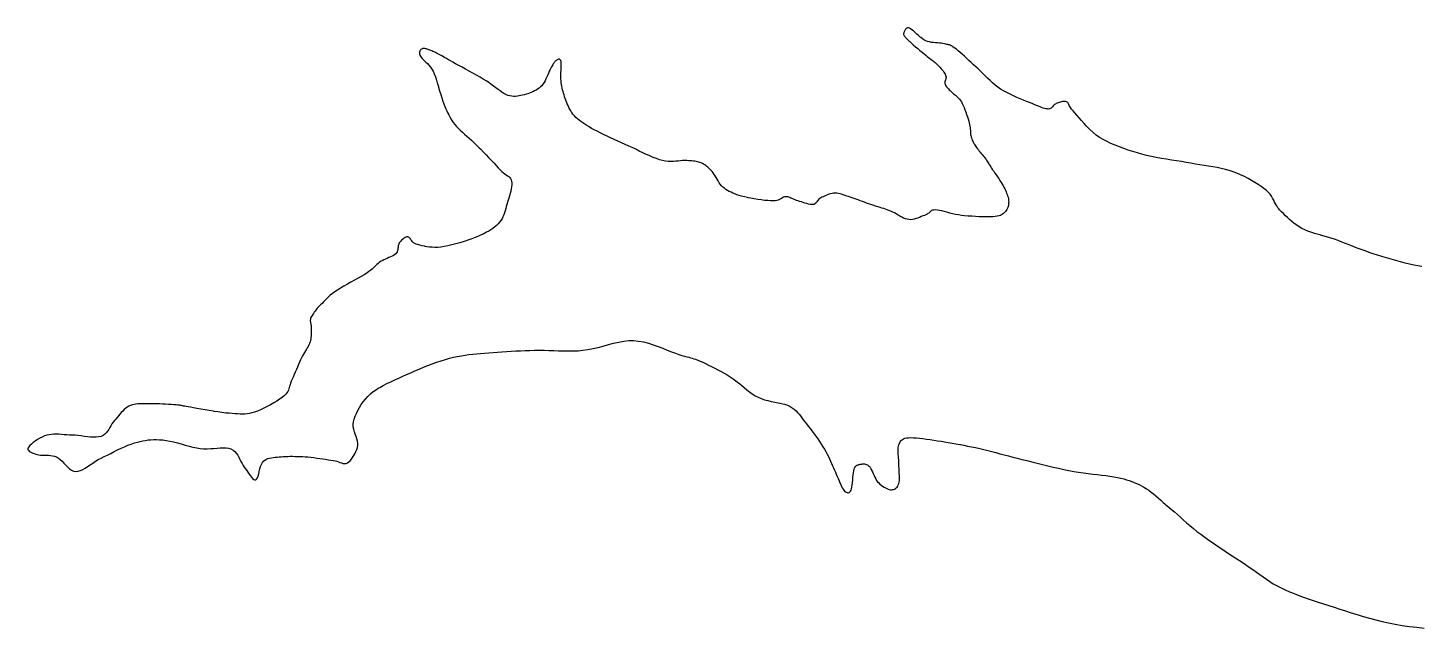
# Model space of a CAD drawing. Header units: inches. Extents: x 1341578 to 1502124, y 557203 to 748561.
# Drawn here: x 1488131 to 1488873, y 631634 to 631954 of the extents above; entities that cross this region are included whole.
import ezdxf

# ---------------------------------------------------------------- set-up
doc = ezdxf.new("R2010")
doc.units = ezdxf.units.IN
doc.header["$MEASUREMENT"] = 0
doc.layers.add('Zipcode', color=7, linetype='Continuous')

msp = doc.modelspace()

# ---------------------------------------------------------------- linework, layer by layer
at = {"layer": 'Zipcode'}
msp.add_lwpolyline([(1488873.48, 631826.52), (1488871.39, 631826.82), (1488869.21, 631827.25), (1488866.91, 631827.76), (1488864.53, 631828.33), (1488862.08, 631828.96), (1488859.61, 631829.63), (1488857.12, 631830.34), (1488854.65, 631831.07), (1488852.22, 631831.8), (1488849.85, 631832.53), (1488847.58, 631833.25), (1488845.37, 631833.98), (1488843.2, 631834.75), (1488841.06, 631835.53), (1488838.95, 631836.34), (1488836.88, 631837.14), (1488834.83, 631837.95), (1488832.82, 631838.75), (1488830.84, 631839.52), (1488828.89, 631840.26), (1488826.98, 631840.96), (1488825.09, 631841.6), (1488823.2, 631842.17), (1488821.36, 631842.71), (1488819.53, 631843.21), (1488819.22, 631843.3), (1488817.74, 631843.71), (1488816.3, 631844.13), (1488816, 631844.22), (1488814.3, 631844.76), (1488812.67, 631845.35), (1488811.1, 631846.01), (1488809.6, 631846.74), (1488808.16, 631847.57), (1488806.78, 631848.46), (1488805.47, 631849.42), (1488804.21, 631850.42), (1488802.99, 631851.44), (1488801.84, 631852.5), (1488800.73, 631853.56), (1488799.67, 631854.63), (1488798.65, 631855.68), (1488797.69, 631856.71), (1488797.28, 631857.19), (1488796.78, 631857.8), (1488796.13, 631858.75), (1488795.54, 631859.79), (1488795.02, 631860.82), (1488794.51, 631861.86), (1488793.97, 631862.89), (1488793.35, 631863.93), (1488792.62, 631864.96), (1488791.72, 631865.98), (1488790.6, 631867), (1488789.28, 631868.04), (1488787.81, 631869.11), (1488786.22, 631870.19), (1488784.52, 631871.27), (1488782.72, 631872.35), (1488780.84, 631873.39), (1488778.9, 631874.39), (1488776.91, 631875.33), (1488774.91, 631876.2), (1488772.9, 631876.96), (1488770.86, 631877.64), (1488768.76, 631878.21), (1488766.61, 631878.71), (1488764.41, 631879.14), (1488762.16, 631879.54), (1488759.86, 631879.91), (1488757.54, 631880.27), (1488755.18, 631880.63), (1488752.78, 631881.02), (1488750.37, 631881.46), (1488747.89, 631881.91), (1488745.33, 631882.33), (1488742.7, 631882.75), (1488740.03, 631883.16), (1488737.34, 631883.58), (1488734.64, 631884.04), (1488731.97, 631884.52), (1488729.35, 631885.04), (1488726.78, 631885.62), (1488724.3, 631886.27), (1488721.87, 631886.98), (1488719.43, 631887.72), (1488717.02, 631888.5), (1488714.64, 631889.33), (1488712.3, 631890.19), (1488710.01, 631891.1), (1488707.81, 631892.06), (1488705.69, 631893.08), (1488703.67, 631894.14), (1488701.77, 631895.27), (1488699.97, 631896.52), (1488698.24, 631897.92), (1488696.57, 631899.43), (1488694.99, 631901.01), (1488694.71, 631901.31), (1488693.5, 631902.61), (1488692.1, 631904.18), (1488690.81, 631905.7), (1488689.62, 631907.1), (1488688.56, 631908.36), (1488687.6, 631909.42), (1488686.85, 631910.3), (1488686.24, 631911.1), (1488685.83, 631911.74), (1488685.52, 631912.3), (1488685.29, 631912.78), (1488685.11, 631913.18), (1488684.94, 631913.52), (1488684.73, 631913.8), (1488684.45, 631914.04), (1488684.06, 631914.24), (1488683.59, 631914.39), (1488683.07, 631914.45), (1488682.53, 631914.45), (1488681.95, 631914.37), (1488681.37, 631914.24), (1488680.78, 631914.08), (1488680.2, 631913.89), (1488679.63, 631913.69), (1488679.1, 631913.48), (1488678.59, 631913.28), (1488678.15, 631913.04), (1488677.75, 631912.73), (1488677.39, 631912.37), (1488677.04, 631911.98), (1488676.71, 631911.59), (1488676.53, 631911.4), (1488676.34, 631911.22), (1488675.96, 631910.89), (1488675.42, 631910.58), (1488675, 631910.45), (1488674.41, 631910.38), (1488673.76, 631910.41), (1488673.09, 631910.51), (1488672.39, 631910.67), (1488671.7, 631910.87), (1488670.85, 631911.16), (1488670, 631911.49), (1488669.09, 631911.85), (1488668.04, 631912.29), (1488666.94, 631912.76), (1488665.72, 631913.27), (1488664.36, 631913.83), (1488662.84, 631914.44), (1488661.18, 631915.1), (1488659.44, 631915.81), (1488657.64, 631916.57), (1488655.81, 631917.37), (1488654, 631918.21), (1488652.23, 631919.1), (1488650.55, 631920.02), (1488648.98, 631920.99), (1488647.51, 631922.01), (1488646.09, 631923.13), (1488644.71, 631924.3), (1488643.36, 631925.53), (1488642.05, 631926.8), (1488640.76, 631928.06), (1488639.49, 631929.32), (1488638.24, 631930.56), (1488637.01, 631931.76), (1488635.79, 631932.89), (1488634.56, 631933.99), (1488633.32, 631935.13), (1488632.08, 631936.26), (1488630.86, 631937.38), (1488629.67, 631938.47), (1488628.52, 631939.52), (1488627.41, 631940.49), (1488626.37, 631941.38), (1488625.4, 631942.18), (1488624.51, 631942.85), (1488623.76, 631943.4), (1488623.13, 631943.8), (1488622.59, 631944.11), (1488622.13, 631944.34), (1488621.7, 631944.5), (1488621.28, 631944.62), (1488620.84, 631944.72), (1488620.34, 631944.82), (1488619.75, 631944.94), (1488619.05, 631945.1), (1488618.22, 631945.26), (1488617.32, 631945.38), (1488616.34, 631945.47), (1488615.32, 631945.54), (1488614.26, 631945.63), (1488613.18, 631945.72), (1488612.11, 631945.86), (1488611.05, 631946.07), (1488610.03, 631946.34), (1488609.07, 631946.7), (1488608.12, 631947.21), (1488607.16, 631947.87), (1488606.51, 631948.38), (1488606.19, 631948.63), (1488605.22, 631949.47), (1488604.28, 631950.32), (1488603.37, 631951.16), (1488602.52, 631951.93), (1488601.73, 631952.6), (1488601, 631953.13), (1488600.37, 631953.46), (1488599.84, 631953.6), (1488599.36, 631953.6), (1488598.95, 631953.47), (1488598.6, 631953.25), (1488598.31, 631952.95), (1488598.06, 631952.61), (1488597.86, 631952.24), (1488597.7, 631951.86), (1488597.57, 631951.51), (1488597.48, 631951.2), (1488597.37, 631950.83), (1488597.28, 631950.38), (1488597.3, 631950.01), (1488597.41, 631949.74), (1488597.59, 631949.4), (1488597.87, 631949.01), (1488598.04, 631948.8), (1488598.26, 631948.55), (1488598.77, 631947.99), (1488599.46, 631947.3), (1488600.32, 631946.49), (1488600.52, 631946.31), (1488601.33, 631945.58), (1488602.45, 631944.6), (1488603.62, 631943.58), (1488604.82, 631942.56), (1488606.01, 631941.56), (1488607.14, 631940.61), (1488608.17, 631939.74), (1488609.07, 631938.98), (1488609.86, 631938.34), (1488610.59, 631937.76), (1488611.26, 631937.26), (1488611.9, 631936.8), (1488612.5, 631936.37), (1488613.06, 631935.95), (1488613.61, 631935.55), (1488614.13, 631935.12), (1488614.66, 631934.66), (1488615.19, 631934.16), (1488615.73, 631933.61), (1488616.27, 631933.05), (1488616.82, 631932.47), (1488617.34, 631931.86), (1488617.84, 631931.26), (1488618.32, 631930.66), (1488618.75, 631930.07), (1488619.13, 631929.48), (1488619.45, 631928.91), (1488619.7, 631928.37), (1488619.84, 631927.84), (1488619.88, 631927.33), (1488619.84, 631926.83), (1488619.74, 631926.34), (1488619.6, 631925.85), (1488619.46, 631925.38), (1488619.34, 631924.91), (1488619.28, 631924.45), (1488619.28, 631923.99), (1488619.38, 631923.54), (1488619.57, 631923.1), (1488619.82, 631922.68), (1488620.11, 631922.27), (1488620.44, 631921.87), (1488620.8, 631921.47), (1488621.2, 631921.07), (1488621.62, 631920.66), (1488622.05, 631920.25), (1488622.49, 631919.82), (1488622.92, 631919.36), (1488623.38, 631918.91), (1488623.87, 631918.49), (1488624.38, 631918.08), (1488624.91, 631917.67), (1488625.11, 631917.51), (1488625.45, 631917.22), (1488626.01, 631916.76), (1488626.55, 631916.24), (1488627.08, 631915.65), (1488627.59, 631914.98), (1488628.07, 631914.22), (1488628.55, 631913.32), (1488629.03, 631912.3), (1488629.5, 631911.17), (1488629.97, 631909.97), (1488630.23, 631909.26), (1488630.43, 631908.72), (1488630.86, 631907.47), (1488631.27, 631906.24), (1488631.65, 631905.06), (1488631.98, 631903.95), (1488632.26, 631902.95), (1488632.48, 631902.05), (1488632.63, 631901.19), (1488632.74, 631900.38), (1488632.8, 631899.71), (1488632.85, 631898.87), (1488632.88, 631898.17), (1488632.92, 631897.49), (1488632.99, 631896.83), (1488633.09, 631896.18), (1488633.23, 631895.56), (1488633.42, 631894.95), (1488633.61, 631894.39), (1488633.82, 631893.87), (1488634.04, 631893.38), (1488634.28, 631892.9), (1488634.54, 631892.43), (1488634.82, 631891.95), (1488635.13, 631891.47), (1488635.46, 631890.95), (1488635.81, 631890.41), (1488636.21, 631889.83), (1488636.65, 631889.24), (1488637.13, 631888.62), (1488637.64, 631888), (1488638.17, 631887.37), (1488638.69, 631886.74), (1488639.21, 631886.12), (1488639.72, 631885.5), (1488640.2, 631884.89), (1488640.64, 631884.29), (1488641.03, 631883.73), (1488641.39, 631883.23), (1488641.71, 631882.73), (1488642.03, 631882.25), (1488642.33, 631881.77), (1488642.64, 631881.26), (1488642.97, 631880.73), (1488643.33, 631880.16), (1488643.73, 631879.53), (1488644.13, 631878.91), (1488644.71, 631878.04), (1488645.29, 631877.18), (1488645.93, 631876.25), (1488646.6, 631875.28), (1488647.28, 631874.29), (1488647.96, 631873.28), (1488648.62, 631872.28), (1488649.24, 631871.31), (1488649.81, 631870.37), (1488650.3, 631869.5), (1488650.74, 631868.68), (1488651.15, 631867.87), (1488651.54, 631867.09), (1488651.89, 631866.33), (1488652.21, 631865.58), (1488652.5, 631864.85), (1488652.74, 631864.14), (1488652.94, 631863.44), (1488653.1, 631862.76), (1488653.2, 631862.1), (1488653.26, 631861.44), (1488653.28, 631860.8), (1488653.27, 631860.17), (1488653.21, 631859.54), (1488653.1, 631858.94), (1488652.96, 631858.37), (1488652.77, 631857.83), (1488652.53, 631857.27), (1488652.28, 631856.82), (1488651.92, 631856.31), (1488651.58, 631855.87), (1488651.25, 631855.44), (1488650.9, 631855.03), (1488650.51, 631854.65), (1488650.07, 631854.29), (1488649.54, 631853.98), (1488648.9, 631853.69), (1488648.14, 631853.44), (1488647.22, 631853.24), (1488646.13, 631853.08), (1488644.8, 631852.98), (1488643.24, 631852.93), (1488641.49, 631852.92), (1488639.6, 631852.96), (1488637.62, 631853.02), (1488635.6, 631853.12), (1488633.59, 631853.25), (1488631.64, 631853.38), (1488629.8, 631853.55), (1488628.11, 631853.72), (1488626.52, 631853.94), (1488624.93, 631854.24), (1488623.38, 631854.6), (1488621.86, 631854.97), (1488620.38, 631855.37), (1488618.98, 631855.74), (1488617.65, 631856.07), (1488616.41, 631856.35), (1488615.28, 631856.53), (1488614.27, 631856.61), (1488613.42, 631856.57), (1488612.75, 631856.44), (1488612.21, 631856.23), (1488611.77, 631855.97), (1488611.39, 631855.66), (1488611.04, 631855.33), (1488610.68, 631854.97), (1488610.26, 631854.63), (1488609.76, 631854.31), (1488609.12, 631854.03), (1488608.38, 631853.74), (1488607.57, 631853.4), (1488606.73, 631853.04), (1488605.82, 631852.66), (1488605.57, 631852.56), (1488604.9, 631852.3), (1488603.95, 631851.98), (1488602.99, 631851.7), (1488602.01, 631851.52), (1488601.05, 631851.42), (1488600.12, 631851.45), (1488599.18, 631851.62), (1488598.22, 631851.92), (1488597.26, 631852.32), (1488596.3, 631852.81), (1488595.33, 631853.34), (1488594.35, 631853.9), (1488593.37, 631854.48), (1488592.4, 631855.02), (1488591.51, 631855.48), (1488590.45, 631855.95), (1488589.49, 631856.32), (1488588.55, 631856.67), (1488587.6, 631856.99), (1488586.66, 631857.3), (1488585.71, 631857.6), (1488584.76, 631857.89), (1488583.79, 631858.19), (1488582.81, 631858.5), (1488581.82, 631858.83), (1488581.57, 631858.9), (1488580.8, 631859.17), (1488579.75, 631859.53), (1488578.66, 631859.92), (1488577.55, 631860.31), (1488576.43, 631860.72), (1488575.29, 631861.13), (1488574.16, 631861.54), (1488573.04, 631861.93), (1488571.95, 631862.32), (1488570.88, 631862.69), (1488569.86, 631863.02), (1488568.88, 631863.35), (1488567.91, 631863.7), (1488566.97, 631864.04), (1488566.06, 631864.39), (1488565.15, 631864.71), (1488564.27, 631865), (1488563.39, 631865.23), (1488562.54, 631865.42), (1488561.68, 631865.54), (1488560.85, 631865.59), (1488560, 631865.54), (1488559.16, 631865.42), (1488558.33, 631865.23), (1488557.5, 631864.98), (1488556.68, 631864.68), (1488555.89, 631864.36), (1488555.14, 631864.02), (1488554.43, 631863.67), (1488553.75, 631863.33), (1488553.12, 631863.01), (1488552.58, 631862.67), (1488552.14, 631862.27), (1488551.75, 631861.83), (1488551.41, 631861.39), (1488551.06, 631860.88), (1488550.77, 631860.51), (1488550.42, 631860.14), (1488550.01, 631859.82), (1488549.54, 631859.59), (1488548.95, 631859.47), (1488548.25, 631859.46), (1488547.45, 631859.55), (1488546.58, 631859.73), (1488545.66, 631859.96), (1488544.7, 631860.25), (1488543.74, 631860.56), (1488542.79, 631860.89), (1488541.88, 631861.19), (1488541.03, 631861.48), (1488540.26, 631861.71), (1488539.56, 631861.94), (1488538.92, 631862.19), (1488538.33, 631862.45), (1488537.78, 631862.71), (1488537.27, 631862.95), (1488536.71, 631863.19), (1488536.18, 631863.38), (1488535.64, 631863.53), (1488535.06, 631863.62), (1488534.47, 631863.64), (1488533.87, 631863.56), (1488533.33, 631863.38), (1488532.82, 631863.12), (1488532.25, 631862.77), (1488531.77, 631862.48), (1488531.17, 631862.14), (1488530.5, 631861.84), (1488529.71, 631861.6), (1488528.79, 631861.44), (1488527.71, 631861.39), (1488526.4, 631861.44), (1488524.89, 631861.56), (1488523.21, 631861.73), (1488521.4, 631861.96), (1488519.54, 631862.23), (1488517.66, 631862.53), (1488515.81, 631862.87), (1488514.4, 631863.14), (1488514.04, 631863.21), (1488512.42, 631863.58), (1488510.97, 631863.95), (1488509.68, 631864.33), (1488508.48, 631864.71), (1488507.35, 631865.12), (1488506.29, 631865.55), (1488505.3, 631866), (1488504.36, 631866.48), (1488503.46, 631866.99), (1488502.61, 631867.54), (1488501.79, 631868.14), (1488501, 631868.77), (1488500.24, 631869.48), (1488499.57, 631870.28), (1488498.94, 631871.14), (1488498.38, 631872.05), (1488497.84, 631872.98), (1488497.32, 631873.9), (1488496.8, 631874.8), (1488496.34, 631875.57), (1488495.75, 631876.44), (1488495.19, 631877.14), (1488494.63, 631877.75), (1488494.07, 631878.33), (1488493.52, 631878.87), (1488492.9, 631879.44), (1488492.42, 631879.83), (1488491.86, 631880.25), (1488491.28, 631880.64), (1488490.69, 631881), (1488490.06, 631881.34), (1488489.4, 631881.64), (1488488.73, 631881.9), (1488488.07, 631882.12), (1488487.39, 631882.3), (1488486.75, 631882.43), (1488485.98, 631882.56), (1488485.23, 631882.66), (1488484.44, 631882.73), (1488483.59, 631882.8), (1488482.76, 631882.85), (1488481.73, 631882.92), (1488480.62, 631882.93), (1488479.51, 631882.88), (1488478.36, 631882.77), (1488477.15, 631882.64), (1488475.88, 631882.52), (1488474.58, 631882.42), (1488473.21, 631882.39), (1488471.8, 631882.44), (1488470.33, 631882.6), (1488468.81, 631882.91), (1488467.22, 631883.37), (1488465.54, 631883.95), (1488463.79, 631884.63), (1488461.97, 631885.4), (1488460.77, 631885.95), (1488460.13, 631886.22), (1488458.27, 631887.1), (1488456.38, 631888), (1488454.49, 631888.9), (1488452.62, 631889.79), (1488450.78, 631890.62), (1488448.93, 631891.46), (1488447.01, 631892.32), (1488445.05, 631893.2), (1488443.09, 631894.09), (1488441.14, 631894.99), (1488439.23, 631895.88), (1488437.39, 631896.77), (1488435.62, 631897.64), (1488433.96, 631898.49), (1488432.44, 631899.31), (1488431.03, 631900.08), (1488429.72, 631900.83), (1488428.5, 631901.55), (1488427.35, 631902.26), (1488426.28, 631902.95), (1488425.28, 631903.66), (1488424.33, 631904.38), (1488423.45, 631905.12), (1488422.6, 631905.89), (1488421.81, 631906.7), (1488421.08, 631907.56), (1488420.43, 631908.44), (1488420.26, 631908.72), (1488419.85, 631909.35), (1488419.34, 631910.29), (1488418.88, 631911.24), (1488418.45, 631912.21), (1488418.06, 631913.17), (1488417.69, 631914.13), (1488417.33, 631915.08), (1488416.98, 631916.03), (1488416.64, 631916.95), (1488416.33, 631917.88), (1488416.04, 631918.8), (1488415.79, 631919.72), (1488415.55, 631920.64), (1488415.34, 631921.55), (1488415.16, 631922.49), (1488414.99, 631923.43), (1488414.84, 631924.39), (1488414.72, 631925.36), (1488414.65, 631926.39), (1488414.62, 631927.51), (1488414.64, 631928.68), (1488414.68, 631929.87), (1488414.74, 631931.05), (1488414.8, 631932.18), (1488414.83, 631933.25), (1488414.84, 631934.2), (1488414.81, 631935.01), (1488414.72, 631935.66), (1488414.56, 631936.14), (1488414.37, 631936.48), (1488414.15, 631936.71), (1488413.89, 631936.84), (1488413.61, 631936.88), (1488413.32, 631936.85), (1488413.02, 631936.76), (1488412.72, 631936.64), (1488412.43, 631936.47), (1488412.15, 631936.3), (1488411.88, 631936.1), (1488411.62, 631935.85), (1488411.36, 631935.56), (1488411.1, 631935.22), (1488410.83, 631934.83), (1488410.56, 631934.39), (1488410.27, 631933.91), (1488409.95, 631933.36), (1488409.62, 631932.76), (1488409.25, 631932.11), (1488408.86, 631931.36), (1488408.47, 631930.5), (1488408.06, 631929.54), (1488407.63, 631928.52), (1488407.18, 631927.47), (1488406.7, 631926.41), (1488406.2, 631925.38), (1488405.65, 631924.42), (1488405.06, 631923.54), (1488404.43, 631922.78), (1488403.74, 631922.11), (1488403, 631921.51), (1488402.22, 631920.95), (1488401.4, 631920.44), (1488400.55, 631919.98), (1488399.68, 631919.57), (1488398.78, 631919.18), (1488397.87, 631918.85), (1488396.97, 631918.53), (1488396.07, 631918.27), (1488395.16, 631918.01), (1488394.15, 631917.74), (1488393.33, 631917.53), (1488392.39, 631917.33), (1488391.55, 631917.2), (1488390.48, 631917.09), (1488389.49, 631917.08), (1488388.48, 631917.16), (1488387.46, 631917.33), (1488386.41, 631917.62), (1488385.35, 631918.05), (1488384.26, 631918.63), (1488383.27, 631919.25), (1488382.96, 631919.46), (1488382.21, 631920), (1488381.12, 631920.82), (1488379.99, 631921.68), (1488378.81, 631922.6), (1488377.56, 631923.51), (1488376.24, 631924.44), (1488374.82, 631925.34), (1488373.26, 631926.26), (1488371.53, 631927.27), (1488369.67, 631928.32), (1488367.75, 631929.41), (1488365.79, 631930.5), (1488363.85, 631931.58), (1488361.96, 631932.62), (1488360.18, 631933.6), (1488358.55, 631934.51), (1488357.12, 631935.3), (1488355.87, 631936.01), (1488354.75, 631936.64), (1488353.75, 631937.21), (1488352.84, 631937.72), (1488352.01, 631938.2), (1488351.24, 631938.63), (1488350.52, 631939.03), (1488349.81, 631939.41), (1488349.13, 631939.77), (1488348.43, 631940.13), (1488347.74, 631940.47), (1488347.09, 631940.78), (1488346.46, 631941.08), (1488345.88, 631941.33), (1488345.33, 631941.57), (1488344.81, 631941.78), (1488344.31, 631941.97), (1488343.84, 631942.13), (1488343.39, 631942.26), (1488342.96, 631942.38), (1488342.56, 631942.46), (1488342.17, 631942.53), (1488341.81, 631942.56), (1488341.49, 631942.59), (1488341.19, 631942.57), (1488340.91, 631942.53), (1488340.66, 631942.47), (1488340.34, 631942.29), (1488340.06, 631942.05), (1488339.89, 631941.84), (1488339.72, 631941.61), (1488339.55, 631941.36), (1488339.41, 631941.09), (1488339.29, 631940.76), (1488339.23, 631940.41), (1488339.23, 631940.01), (1488339.31, 631939.56), (1488339.48, 631939.06), (1488339.74, 631938.51), (1488340.14, 631937.93), (1488340.66, 631937.34), (1488341.28, 631936.72), (1488341.98, 631936.07), (1488342.74, 631935.36), (1488343.52, 631934.57), (1488344.32, 631933.71), (1488345.09, 631932.74), (1488345.84, 631931.67), (1488346.51, 631930.47), (1488347.12, 631929.08), (1488347.73, 631927.49), (1488348.31, 631925.74), (1488348.75, 631924.33), (1488348.9, 631923.89), (1488349.21, 631922.82), (1488349.47, 631921.97), (1488350.03, 631920.03), (1488350.59, 631918.13), (1488351.16, 631916.31), (1488351.73, 631914.62), (1488352.31, 631913.1), (1488352.86, 631911.74), (1488353.38, 631910.49), (1488353.87, 631909.33), (1488354.36, 631908.24), (1488354.86, 631907.2), (1488355.39, 631906.2), (1488355.96, 631905.22), (1488356.6, 631904.22), (1488357.3, 631903.21), (1488358.1, 631902.16), (1488359, 631901.1), (1488359.98, 631900.06), (1488361.03, 631899.04), (1488362.14, 631898.03), (1488363.29, 631897.02), (1488364.49, 631895.99), (1488365.71, 631894.93), (1488366.92, 631893.85), (1488367.94, 631892.92), (1488368.15, 631892.72), (1488369.37, 631891.54), (1488370.62, 631890.28), (1488371.12, 631889.78), (1488371.95, 631888.91), (1488373.35, 631887.45), (1488374.73, 631886), (1488376.13, 631884.51), (1488377.51, 631883.05), (1488378.83, 631881.64), (1488380.06, 631880.34), (1488381.23, 631879.1), (1488382.25, 631878.04), (1488383.17, 631877.15), (1488384.04, 631876.43), (1488384.85, 631875.83), (1488385.48, 631875.38), (1488386.25, 631874.85), (1488386.85, 631874.39), (1488387.36, 631873.91), (1488387.79, 631873.36), (1488388.13, 631872.71), (1488388.37, 631871.93), (1488388.48, 631871), (1488388.48, 631870.43), (1488388.48, 631870), (1488388.37, 631868.91), (1488388.16, 631867.77), (1488387.89, 631866.58), (1488387.56, 631865.37), (1488387.2, 631864.16), (1488386.83, 631862.96), (1488386.46, 631861.79), (1488386.12, 631860.67), (1488385.82, 631859.56), (1488385.52, 631858.44), (1488385.23, 631857.33), (1488384.93, 631856.21), (1488384.6, 631855.12), (1488384.21, 631854.03), (1488383.78, 631852.98), (1488383.27, 631851.95), (1488382.66, 631850.97), (1488381.94, 631850.04), (1488381.15, 631849.17), (1488380.29, 631848.33), (1488379.36, 631847.54), (1488378.37, 631846.77), (1488377.3, 631846.04), (1488376.19, 631845.35), (1488375.03, 631844.7), (1488373.6, 631843.96), (1488372.19, 631843.29), (1488370.69, 631842.63), (1488369.01, 631841.96), (1488367.15, 631841.25), (1488365.12, 631840.55), (1488363, 631839.84), (1488360.83, 631839.17), (1488358.65, 631838.54), (1488356.5, 631837.98), (1488354.44, 631837.5), (1488352.5, 631837.11), (1488350.74, 631836.83), (1488349.1, 631836.68), (1488347.53, 631836.65), (1488346.01, 631836.7), (1488344.56, 631836.83), (1488343.18, 631837.03), (1488342.25, 631837.21), (1488341.87, 631837.27), (1488340.65, 631837.56), (1488339.52, 631837.85), (1488338.48, 631838.15), (1488337.54, 631838.44), (1488336.74, 631838.76), (1488336.09, 631839.17), (1488335.56, 631839.65), (1488335.12, 631840.15), (1488334.75, 631840.67), (1488334.42, 631841.15), (1488334.12, 631841.59), (1488333.8, 631841.94), (1488333.44, 631842.19), (1488333.04, 631842.29), (1488332.58, 631842.27), (1488332.09, 631842.15), (1488331.61, 631841.93), (1488331.11, 631841.64), (1488330.63, 631841.29), (1488330.15, 631840.88), (1488329.69, 631840.45), (1488329.27, 631840), (1488328.88, 631839.53), (1488328.53, 631839.08), (1488328.27, 631838.59), (1488328.08, 631838.06), (1488327.96, 631837.48), (1488327.87, 631836.86), (1488327.79, 631836.24), (1488327.69, 631835.61), (1488327.55, 631834.98), (1488327.34, 631834.38), (1488327.03, 631833.81), (1488326.61, 631833.28), (1488326.05, 631832.81), (1488325.38, 631832.37), (1488324.63, 631831.96), (1488323.8, 631831.58), (1488322.92, 631831.21), (1488322.03, 631830.83), (1488321.12, 631830.44), (1488320.23, 631830.02), (1488319.37, 631829.58), (1488318.57, 631829.09), (1488317.84, 631828.57), (1488317.2, 631828.05), (1488316.6, 631827.52), (1488316.02, 631826.97), (1488315.43, 631826.4), (1488314.79, 631825.79), (1488314.08, 631825.15), (1488313.26, 631824.48), (1488312.3, 631823.75), (1488311.17, 631822.98), (1488309.82, 631822.13), (1488308.25, 631821.21), (1488306.52, 631820.22), (1488304.67, 631819.19), (1488302.76, 631818.15), (1488300.84, 631817.07), (1488298.97, 631816.01), (1488297.18, 631814.96), (1488295.55, 631813.95), (1488294.12, 631812.99), (1488292.87, 631812.07), (1488291.76, 631811.17), (1488290.75, 631810.28), (1488289.83, 631809.42), (1488288.97, 631808.56), (1488288.15, 631807.71), (1488287.34, 631806.86), (1488286.53, 631806.01), (1488285.7, 631805.16), (1488284.79, 631804.3), (1488284.42, 631803.74), (1488284.02, 631803.19), (1488283.61, 631802.63), (1488283.19, 631802.08), (1488282.78, 631801.52), (1488282.39, 631800.96), (1488282.03, 631800.42), (1488281.72, 631799.88), (1488281.45, 631799.34), (1488281.26, 631798.82), (1488281.14, 631798.32), (1488281.09, 631797.86), (1488281.1, 631797.42), (1488281.15, 631796.99), (1488281.24, 631796.55), (1488281.34, 631796.11), (1488281.43, 631795.63), (1488281.51, 631795.14), (1488281.57, 631794.59), (1488281.58, 631793.99), (1488281.57, 631793.34), (1488281.57, 631792.65), (1488281.58, 631791.92), (1488281.57, 631791.15), (1488281.56, 631790.36), (1488281.52, 631789.55), (1488281.45, 631788.72), (1488281.33, 631787.9), (1488281.16, 631787.09), (1488280.94, 631786.28), (1488280.65, 631785.48), (1488280.3, 631784.71), (1488279.91, 631783.94), (1488279.47, 631783.18), (1488279, 631782.39), (1488278.49, 631781.59), (1488277.98, 631780.74), (1488277.46, 631779.86), (1488276.95, 631778.91), (1488276.44, 631777.91), (1488275.93, 631776.8), (1488275.38, 631775.59), (1488274.82, 631774.3), (1488274.43, 631773.38), (1488274.24, 631772.95), (1488273.66, 631771.59), (1488273.09, 631770.22), (1488272.53, 631768.89), (1488271.98, 631767.62), (1488271.46, 631766.43), (1488270.97, 631765.35), (1488270.58, 631764.39), (1488270.29, 631763.51), (1488270.08, 631762.71), (1488269.89, 631761.96), (1488269.69, 631761.25), (1488269.44, 631760.55), (1488269.1, 631759.87), (1488268.62, 631759.16), (1488267.98, 631758.41), (1488267.12, 631757.62), (1488266.01, 631756.76), (1488264.69, 631755.82), (1488263.19, 631754.83), (1488261.57, 631753.83), (1488259.84, 631752.84), (1488258.07, 631751.87), (1488256.28, 631750.97), (1488254.56, 631750.17), (1488252.9, 631749.48), (1488251.36, 631748.93), (1488249.94, 631748.52), (1488248.62, 631748.22), (1488247.36, 631748.02), (1488246.13, 631747.91), (1488244.9, 631747.86), (1488243.65, 631747.87), (1488242.35, 631747.93), (1488240.96, 631748.03), (1488239.47, 631748.15), (1488237.84, 631748.28), (1488236.01, 631748.45), (1488233.97, 631748.7), (1488231.77, 631749.02), (1488229.87, 631749.31), (1488229.5, 631749.37), (1488227.18, 631749.76), (1488225.01, 631750.14), (1488222.7, 631750.55), (1488220.66, 631750.91), (1488218.81, 631751.22), (1488217.25, 631751.49), (1488215.98, 631751.69), (1488214.99, 631751.87), (1488214.21, 631752.03), (1488213.57, 631752.17), (1488213.02, 631752.28), (1488212.51, 631752.39), (1488211.96, 631752.49), (1488211.31, 631752.58), (1488210.53, 631752.68), (1488209.52, 631752.77), (1488208.31, 631752.87), (1488206.94, 631752.97), (1488205.47, 631753.07), (1488203.89, 631753.16), (1488202.28, 631753.24), (1488200.65, 631753.32), (1488199.05, 631753.37), (1488197.5, 631753.41), (1488196.05, 631753.41), (1488194.72, 631753.41), (1488193.5, 631753.38), (1488192.33, 631753.37), (1488191.22, 631753.36), (1488190.15, 631753.33), (1488189.13, 631753.28), (1488188.14, 631753.18), (1488187.18, 631753.03), (1488186.25, 631752.81), (1488185.33, 631752.51), (1488184.43, 631752.1), (1488183.55, 631751.6), (1488182.71, 631750.99), (1488181.9, 631750.28), (1488181.12, 631749.51), (1488180.36, 631748.69), (1488179.62, 631747.83), (1488178.89, 631746.95), (1488178.17, 631746.08), (1488177.44, 631745.21), (1488176.71, 631744.39), (1488176.01, 631743.53), (1488175.38, 631742.6), (1488174.8, 631741.64), (1488174.23, 631740.65), (1488173.65, 631739.68), (1488173.03, 631738.74), (1488172.34, 631737.88), (1488171.57, 631737.12), (1488170.67, 631736.49), (1488169.63, 631736.01), (1488168.42, 631735.72), (1488167.05, 631735.58), (1488165.55, 631735.56), (1488163.96, 631735.65), (1488162.31, 631735.81), (1488160.63, 631736.01), (1488158.94, 631736.22), (1488157.28, 631736.42), (1488155.69, 631736.57), (1488154.19, 631736.65), (1488152.74, 631736.7), (1488151.3, 631736.79), (1488149.88, 631736.91), (1488148.47, 631737.01), (1488147.09, 631737.11), (1488145.72, 631737.16), (1488144.4, 631737.16), (1488143.11, 631737.08), (1488141.87, 631736.91), (1488140.67, 631736.64), (1488139.46, 631736.22), (1488138.21, 631735.67), (1488136.95, 631735.01), (1488135.71, 631734.26), (1488134.54, 631733.48), (1488133.45, 631732.68), (1488132.49, 631731.88), (1488131.69, 631731.13), (1488131.08, 631730.45), (1488130.7, 631729.87), (1488130.55, 631729.39), (1488130.63, 631728.93), (1488130.84, 631728.59), (1488131.3, 631728.12), (1488131.84, 631727.77), (1488132.49, 631727.44), (1488133.21, 631727.14), (1488133.98, 631726.85), (1488134.76, 631726.59), (1488135.53, 631726.34), (1488136.34, 631726.15), (1488137.24, 631726.05), (1488138.22, 631726), (1488139.25, 631725.97), (1488140.34, 631725.96), (1488141.53, 631725.92), (1488142.56, 631725.85), (1488143.67, 631725.69), (1488144.77, 631725.43), (1488145.83, 631725.06), (1488146.84, 631724.48), (1488147.84, 631723.69), (1488148.82, 631722.75), (1488149.79, 631721.72), (1488150.78, 631720.68), (1488151.78, 631719.67), (1488152.8, 631718.77), (1488153.86, 631718.04), (1488154.96, 631717.54), (1488156.13, 631717.34), (1488157.33, 631717.45), (1488158.55, 631717.79), (1488159.82, 631718.35), (1488161.1, 631719.06), (1488162.42, 631719.9), (1488163.78, 631720.81), (1488165.17, 631721.77), (1488166.62, 631722.71), (1488168.1, 631723.62), (1488169.63, 631724.43), (1488171.25, 631725.22), (1488172.95, 631726.08), (1488174.72, 631726.97), (1488176.54, 631727.89), (1488178.38, 631728.8), (1488180.24, 631729.68), (1488182.08, 631730.51), (1488183.89, 631731.27), (1488185.65, 631731.93), (1488187.33, 631732.49), (1488188.93, 631732.93), (1488190.44, 631733.31), (1488191.9, 631733.64), (1488193.33, 631733.89), (1488194.75, 631734.08), (1488196.18, 631734.2), (1488197.64, 631734.26), (1488199.16, 631734.27), (1488200.76, 631734.22), (1488202.45, 631734.1), (1488204.27, 631733.88), (1488206.19, 631733.52), (1488208.19, 631733.07), (1488210.26, 631732.54), (1488212.35, 631731.97), (1488214.45, 631731.39), (1488216.53, 631730.84), (1488218.56, 631730.33), (1488220.54, 631729.91), (1488222.41, 631729.6), (1488224.23, 631729.45), (1488226.06, 631729.43), (1488228, 631729.51), (1488229.68, 631729.63), (1488231.41, 631729.77), (1488233.1, 631729.89), (1488234.69, 631729.94), (1488236.19, 631729.89), (1488237.57, 631729.69), (1488238.82, 631729.29), (1488239.91, 631728.7), (1488240.11, 631728.52), (1488240.84, 631727.91), (1488241.66, 631726.99), (1488242.38, 631725.97), (1488243.01, 631724.87), (1488243.59, 631723.75), (1488244.14, 631722.62), (1488244.7, 631721.54), (1488245.27, 631720.53), (1488245.9, 631719.64), (1488246.56, 631718.77), (1488247.22, 631717.84), (1488247.87, 631716.88), (1488248.51, 631715.93), (1488249.15, 631715.04), (1488249.76, 631714.25), (1488250.36, 631713.6), (1488250.93, 631713.12), (1488251.49, 631712.87), (1488252.02, 631712.89), (1488252.49, 631713.25), (1488252.9, 631713.94), (1488253.26, 631714.89), (1488253.58, 631716.04), (1488253.91, 631717.31), (1488254.25, 631718.63), (1488254.63, 631719.91), (1488255.06, 631721.1), (1488255.58, 631722.11), (1488256.2, 631722.87), (1488256.91, 631723.41), (1488257.68, 631723.85), (1488258.51, 631724.18), (1488259.39, 631724.43), (1488260.32, 631724.62), (1488261.3, 631724.75), (1488262.3, 631724.85), (1488263.35, 631724.94), (1488264.44, 631725.03), (1488265.53, 631725.12), (1488266.67, 631725.22), (1488267.85, 631725.3), (1488269.07, 631725.35), (1488270.32, 631725.39), (1488271.62, 631725.39), (1488272.94, 631725.37), (1488274.28, 631725.35), (1488275.64, 631725.29), (1488277.02, 631725.22), (1488278.4, 631725.14), (1488279.84, 631725.02), (1488281.35, 631724.86), (1488282.92, 631724.68), (1488284.52, 631724.47), (1488286.12, 631724.25), (1488287.7, 631724.02), (1488289.22, 631723.8), (1488290.66, 631723.58), (1488292, 631723.39), (1488293.2, 631723.21), (1488294.27, 631723.01), (1488295.24, 631722.75), (1488296.11, 631722.45), (1488296.91, 631722.14), (1488297.65, 631721.87), (1488298.34, 631721.64), (1488299, 631721.51), (1488299.64, 631721.5), (1488300.28, 631721.62), (1488300.92, 631721.93), (1488301.6, 631722.41), (1488302.29, 631723.06), (1488302.97, 631723.85), (1488303.65, 631724.75), (1488304.28, 631725.73), (1488304.87, 631726.79), (1488305.39, 631727.89), (1488305.83, 631729.02), (1488306.17, 631730.15), (1488306.39, 631731.26), (1488306.42, 631732.37), (1488306.26, 631733.53), (1488305.92, 631734.72), (1488305.51, 631735.94), (1488305.04, 631737.2), (1488304.59, 631738.47), (1488304.51, 631738.81), (1488304.22, 631739.78), (1488303.99, 631741.1), (1488303.94, 631742.45), (1488304.13, 631743.81), (1488304.53, 631745.22), (1488305.05, 631746.7), (1488305.68, 631748.23), (1488306.42, 631749.78), (1488307.29, 631751.35), (1488308.25, 631752.91), (1488309.32, 631754.43), (1488310.49, 631755.91), (1488311.76, 631757.31), (1488313.14, 631758.62), (1488314.63, 631759.84), (1488315.01, 631760.1), (1488316.28, 631760.99), (1488317.33, 631761.64), (1488318.06, 631762.09), (1488319.94, 631763.14), (1488321.92, 631764.16), (1488323.96, 631765.13), (1488326.06, 631766.09), (1488328.19, 631767.04), (1488330.32, 631767.99), (1488332.44, 631768.93), (1488334.59, 631769.89), (1488336.8, 631770.86), (1488339.09, 631771.84), (1488341.41, 631772.8), (1488343.75, 631773.74), (1488346.11, 631774.64), (1488348.46, 631775.49), (1488350.78, 631776.28), (1488353.06, 631777), (1488355.27, 631777.63), (1488357.43, 631778.16), (1488359.52, 631778.61), (1488361.58, 631778.97), (1488363.61, 631779.28), (1488365.62, 631779.55), (1488367.66, 631779.76), (1488369.72, 631779.97), (1488371.81, 631780.15), (1488373.96, 631780.34), (1488376.19, 631780.53), (1488378.48, 631780.74), (1488380.83, 631780.92), (1488383.23, 631781.08), (1488385.66, 631781.24), (1488388.12, 631781.36), (1488390.6, 631781.49), (1488393.1, 631781.59), (1488395.62, 631781.68), (1488398.13, 631781.76), (1488400.64, 631781.84), (1488403.16, 631781.87), (1488405.69, 631781.84), (1488408.24, 631781.77), (1488410.79, 631781.68), (1488413.36, 631781.6), (1488415.94, 631781.53), (1488418.53, 631781.51), (1488421.14, 631781.54), (1488423.76, 631781.65), (1488426.39, 631781.85), (1488429.05, 631782.22), (1488431.76, 631782.76), (1488434.49, 631783.41), (1488437.24, 631784.14), (1488440, 631784.9), (1488442.75, 631785.61), (1488445.48, 631786.22), (1488448.18, 631786.7), (1488450.82, 631786.99), (1488453.41, 631787.01), (1488456.01, 631786.76), (1488458.63, 631786.28), (1488461.28, 631785.59), (1488463.9, 631784.78), (1488466.47, 631783.86), (1488468.97, 631782.91), (1488471.35, 631781.95), (1488473.59, 631781.05), (1488475.67, 631780.26), (1488477.56, 631779.63), (1488479.18, 631779.14), (1488480.55, 631778.75), (1488481.73, 631778.43), (1488482.76, 631778.16), (1488483.69, 631777.92), (1488484.58, 631777.67), (1488485.49, 631777.38), (1488486.46, 631777.05), (1488487.55, 631776.63), (1488488.81, 631776.09), (1488490.23, 631775.47), (1488491.75, 631774.77), (1488493.32, 631774.02), (1488494.97, 631773.22), (1488496.65, 631772.38), (1488498.34, 631771.49), (1488500.03, 631770.59), (1488501.69, 631769.65), (1488503.33, 631768.7), (1488504.91, 631767.74), (1488506.44, 631766.72), (1488507.92, 631765.62), (1488509.38, 631764.45), (1488510.82, 631763.26), (1488512.26, 631762.05), (1488513.7, 631760.86), (1488515.15, 631759.72), (1488516.63, 631758.64), (1488518.15, 631757.66), (1488519.72, 631756.8), (1488521.37, 631756.1), (1488523.12, 631755.52), (1488524.94, 631755.05), (1488526.78, 631754.65), (1488528.63, 631754.29), (1488530.45, 631753.95), (1488532.2, 631753.57), (1488533.87, 631753.14), (1488535.4, 631752.62), (1488536.78, 631751.99), (1488537.98, 631751.26), (1488539.04, 631750.47), (1488539.97, 631749.65), (1488540.81, 631748.78), (1488541.58, 631747.87), (1488542.32, 631746.91), (1488543.05, 631745.91), (1488543.81, 631744.87), (1488544.6, 631743.78), (1488545.47, 631742.66), (1488546.41, 631741.47), (1488547.4, 631740.2), (1488548.42, 631738.87), (1488549.45, 631737.49), (1488550.48, 631736.08), (1488551.5, 631734.66), (1488552.48, 631733.24), (1488553.43, 631731.83), (1488554.32, 631730.47), (1488555.13, 631729.15), (1488555.88, 631727.87), (1488556.56, 631726.58), (1488557.2, 631725.31), (1488557.79, 631724.04), (1488558.35, 631722.79), (1488558.89, 631721.56), (1488559.41, 631720.36), (1488559.91, 631719.18), (1488560.42, 631718.04), (1488560.93, 631716.93), (1488561.43, 631715.81), (1488561.93, 631714.68), (1488562.4, 631713.54), (1488562.86, 631712.41), (1488563.31, 631711.33), (1488563.75, 631710.31), (1488564.17, 631709.38), (1488564.6, 631708.54), (1488565.02, 631707.83), (1488565.44, 631707.27), (1488565.87, 631706.83), (1488566.29, 631706.48), (1488566.72, 631706.21), (1488567.14, 631706.04), (1488567.56, 631705.96), (1488567.95, 631706), (1488568.33, 631706.14), (1488568.68, 631706.4), (1488569.01, 631706.77), (1488569.3, 631707.27), (1488569.54, 631707.98), (1488569.74, 631708.94), (1488569.9, 631710.1), (1488570.03, 631711.39), (1488570.14, 631712.74), (1488570.26, 631714.12), (1488570.38, 631715.45), (1488570.52, 631716.66), (1488570.69, 631717.72), (1488570.91, 631718.54), (1488571.16, 631719.16), (1488571.42, 631719.66), (1488571.7, 631720.06), (1488571.99, 631720.37), (1488572.31, 631720.59), (1488572.64, 631720.75), (1488572.99, 631720.88), (1488573.35, 631720.97), (1488573.72, 631721.04), (1488574.12, 631721.12), (1488574.54, 631721.2), (1488574.99, 631721.27), (1488575.46, 631721.32), (1488575.95, 631721.34), (1488576.45, 631721.31), (1488576.97, 631721.23), (1488577.47, 631721.09), (1488577.97, 631720.88), (1488578.47, 631720.56), (1488578.95, 631720.14), (1488579.4, 631719.6), (1488579.83, 631718.89), (1488580.26, 631718.06), (1488580.66, 631717.14), (1488581.08, 631716.17), (1488581.51, 631715.19), (1488581.95, 631714.23), (1488582.42, 631713.31), (1488582.91, 631712.49), (1488583.45, 631711.79), (1488584.05, 631711.17), (1488584.7, 631710.56), (1488585.39, 631710), (1488586.11, 631709.46), (1488586.84, 631708.98), (1488587.57, 631708.54), (1488588.28, 631708.18), (1488588.97, 631707.91), (1488589.62, 631707.71), (1488590.22, 631707.61), (1488590.78, 631707.6), (1488591.33, 631707.64), (1488591.87, 631707.77), (1488592.4, 631707.96), (1488592.89, 631708.23), (1488593.35, 631708.58), (1488593.77, 631709.02), (1488594.14, 631709.53), (1488594.47, 631710.14), (1488594.72, 631710.83), (1488594.91, 631711.66), (1488595.01, 631712.64), (1488595.05, 631713.77), (1488595.05, 631714.98), (1488595, 631716.26), (1488594.94, 631717.56), (1488594.86, 631718.87), (1488594.79, 631720.13), (1488594.74, 631721.32), (1488594.72, 631722.41), (1488594.69, 631723.44), (1488594.63, 631724.47), (1488594.55, 631725.47), (1488594.47, 631726.45), (1488594.39, 631727.4), (1488594.34, 631728.31), (1488594.33, 631729.18), (1488594.37, 631729.99), (1488594.5, 631730.74), (1488594.71, 631731.43), (1488594.97, 631732.04), (1488595.22, 631732.62), (1488595.49, 631733.14), (1488595.81, 631733.62), (1488596.2, 631734.04), (1488596.67, 631734.41), (1488597.25, 631734.72), (1488597.96, 631734.97), (1488598.82, 631735.16), (1488599.85, 631735.29), (1488601.09, 631735.34), (1488602.49, 631735.31), (1488604.07, 631735.2), (1488605.77, 631735.03), (1488607.58, 631734.81), (1488609.47, 631734.55), (1488611.4, 631734.26), (1488613.36, 631733.97), (1488615.31, 631733.66), (1488617.23, 631733.37), (1488619.15, 631733.07), (1488621.11, 631732.75), (1488623.11, 631732.41), (1488625.15, 631732.06), (1488627.21, 631731.68), (1488627.53, 631731.62), (1488629.3, 631731.29), (1488631.4, 631730.87), (1488633.54, 631730.44), (1488635.67, 631729.99), (1488637.83, 631729.52), (1488639.98, 631729.02), (1488642.13, 631728.49), (1488644.28, 631727.95), (1488646.46, 631727.37), (1488648.65, 631726.79), (1488649.44, 631726.58), (1488650.88, 631726.2), (1488653.16, 631725.58), (1488655.49, 631724.97), (1488657.89, 631724.35), (1488660.36, 631723.74), (1488662.94, 631723.1), (1488665.63, 631722.45), (1488668.43, 631721.75), (1488671.27, 631721.06), (1488674.16, 631720.37), (1488677.04, 631719.68), (1488679.9, 631719.02), (1488682.71, 631718.41), (1488685.43, 631717.83), (1488688.04, 631717.31), (1488690.58, 631716.87), (1488693.1, 631716.5), (1488695.6, 631716.18), (1488698.06, 631715.89), (1488700.46, 631715.63), (1488702.8, 631715.38), (1488705.06, 631715.12), (1488707.22, 631714.83), (1488709.28, 631714.5), (1488711.21, 631714.11), (1488712.99, 631713.7), (1488714.59, 631713.31), (1488716.14, 631712.89), (1488717.56, 631712.46), (1488718.91, 631712), (1488720.2, 631711.52), (1488721.47, 631710.97), (1488722.74, 631710.38), (1488724.03, 631709.71), (1488725.37, 631708.97), (1488726.71, 631708.15), (1488728, 631707.27), (1488729.27, 631706.31), (1488730.53, 631705.31), (1488731.78, 631704.25), (1488733.06, 631703.14), (1488734.35, 631702), (1488735.7, 631700.81), (1488736.59, 631700.04), (1488737.1, 631699.6), (1488738.56, 631698.36), (1488740.08, 631697.08), (1488741.62, 631695.74), (1488743.18, 631694.35), (1488744.79, 631692.92), (1488746.43, 631691.46), (1488748.13, 631689.98), (1488749.89, 631688.47), (1488751.72, 631686.94), (1488753.63, 631685.42), (1488755.63, 631683.9), (1488757.76, 631682.33), (1488760.03, 631680.72), (1488762.43, 631679.08), (1488764.9, 631677.4), (1488767.42, 631675.73), (1488769.95, 631674.06), (1488772.45, 631672.42), (1488774.88, 631670.83), (1488777.23, 631669.29), (1488779.45, 631667.81), (1488781.52, 631666.4), (1488783.45, 631665.03), (1488785.3, 631663.69), (1488787.09, 631662.39), (1488788.84, 631661.12), (1488790.61, 631659.89), (1488792.42, 631658.69), (1488794.31, 631657.52), (1488796.31, 631656.38), (1488798.44, 631655.27), (1488800.69, 631654.21), (1488803.01, 631653.21), (1488805.4, 631652.24), (1488807.85, 631651.32), (1488810.35, 631650.42), (1488812.92, 631649.53), (1488815.57, 631648.65), (1488818.27, 631647.77), (1488821.03, 631646.88), (1488823.87, 631645.96), (1488826.76, 631645.01), (1488829.74, 631644.03), (1488832.77, 631643.04), (1488835.88, 631642.05), (1488839.04, 631641.06), (1488842.26, 631640.09), (1488845.54, 631639.15), (1488848.88, 631638.26), (1488852.28, 631637.42), (1488855.73, 631636.65), (1488859.3, 631635.96), (1488863.03, 631635.35), (1488866.87, 631634.82), (1488870.79, 631634.32), (1488874.73, 631633.86)], dxfattribs=at)

doc.saveas('drawing.dxf')
